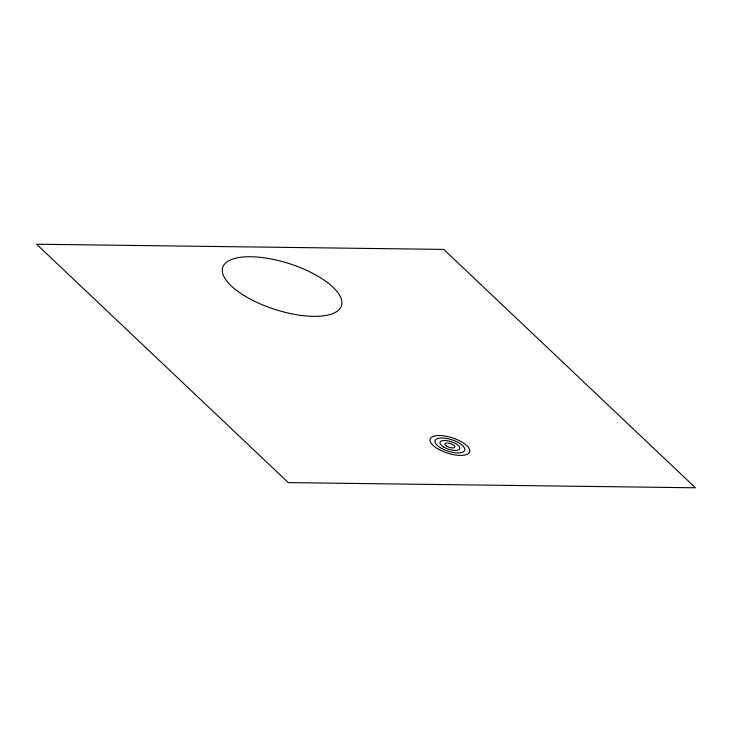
<?xml version="1.0" encoding="UTF-8"?>
<svg xmlns="http://www.w3.org/2000/svg" width="732" height="732" viewBox="0 0 732 732"><rect width="100%" height="100%" fill="white"/><g stroke="black" fill="none" stroke-linecap="round" stroke-linejoin="round"><path stroke-width="1.1" d="M443.72 249.402L36.6 244.213L288.28 482.598L695.4 487.787L443.72 249.402M244.305 295.673A62.394 23.982 17.9 0 0 341.167 306.543A62.394 23.982 17.9 0 0 260.848 257.399A62.394 23.982 17.9 0 0 244.305 295.673M446.74 446.227A5.197 1.995 17.9 0 0 454.819 447.133A5.197 1.995 17.9 0 0 448.121 443.034A5.197 1.995 17.9 0 0 446.74 446.227M443.592 446.987A10.394 3.999 17.9 0 0 459.742 448.798A10.394 3.999 17.9 0 0 446.346 440.609A10.394 3.999 17.9 0 0 443.592 446.987M440.444 447.746A15.601 5.993 17.9 0 0 464.655 450.464A15.601 5.993 17.9 0 0 444.58 438.175A15.601 5.993 17.9 0 0 440.444 447.746M437.297 448.506A20.798 7.997 17.9 0 0 469.578 452.129A20.798 7.997 17.9 0 0 442.805 435.75A20.798 7.997 17.9 0 0 437.297 448.506"/></g></svg>
